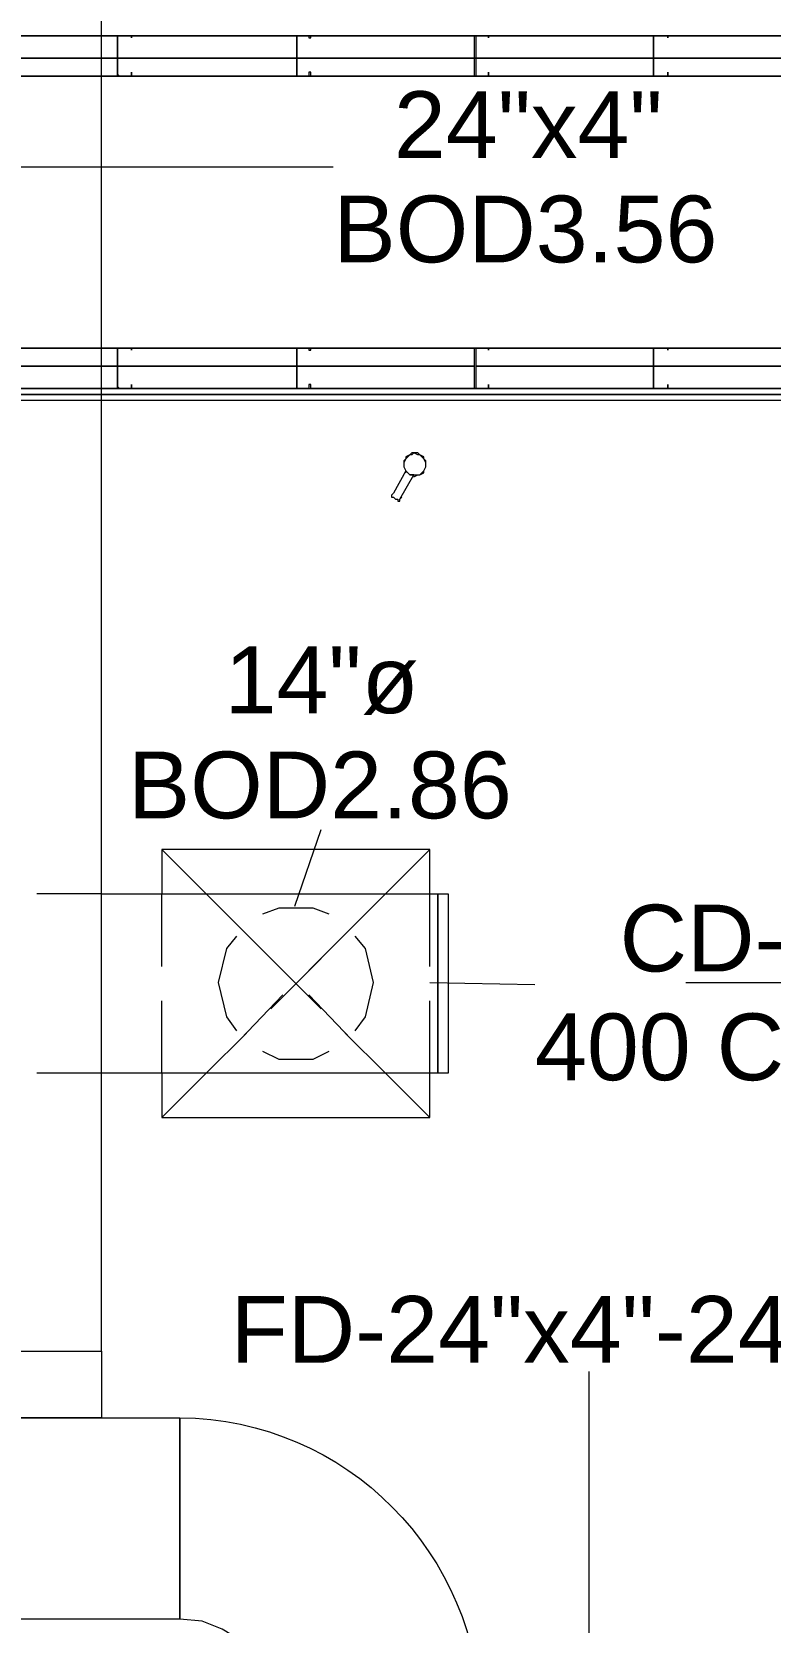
# Model space of a CAD drawing. Header units: metres. Extents: x -2 to 237, y -8 to 52.
# Drawn here: x 13.633 to 15.312, y 27.228 to 30.847 of the extents above; entities that cross this region are included whole.
import ezdxf

# ---------------------------------------------------------------- set-up
doc = ezdxf.new("R2010")
doc.units = ezdxf.units.M
doc.layers.add('HVAC - Ductos', color=5, linetype='Continuous', lineweight=0)
doc.layers.add('PDF3_Text', color=7, linetype='Continuous', lineweight=0)
doc.layers.add('PDF3_Geometry', color=7, linetype='Continuous', lineweight=0, true_color=0xaaaaaa)
doc.styles.add('PDF Helvetica', font='')
doc.styles.get('PDF Helvetica').set_extended_font_data('Helvetica')

msp = doc.modelspace()

# ---------------------------------------------------------------- linework, layer by layer
at = {"layer": 'HVAC - Ductos', "lineweight": 0}
for points in [[(13.182, 29.7241), (13.1866, 29.7241), (13.1866, 29.1145), (13.182, 29.1145), (13.182, 27.8449), (13.7915, 27.8449), (13.7915, 27.6936), (13.182, 27.6936), (13.182, 27.8449), (13.7915, 27.8449), (13.7915, 32.6116), (13.182, 32.6116)], [(14.5799, 28.8854), (14.5799, 28.4774), (14.557, 28.4774), (14.557, 28.8854)], [(13.9703, 27.2353), (9.6207, 27.2353), (9.6207, 27.6936), (13.9703, 27.6936)]]:
    msp.add_lwpolyline(points, close=True, dxfattribs=at)
for points in [[(13.4844, 30.5399), (14.3186, 30.5399)], [(14.2315, 28.8578), (14.2912, 29.032)], [(14.5386, 28.8854), (14.5386, 28.9862), (13.929, 28.9862), (13.929, 28.8854)], [(13.929, 28.9862), (14.0299, 28.8854)], [(14.5386, 28.9862), (14.4378, 28.8854)], [(13.7915, 28.8854), (13.6449, 28.8854)], [(13.7915, 28.8854), (14.557, 28.8854), (14.557, 28.4774), (13.7915, 28.4774)], [(13.929, 28.7203), (13.929, 28.8854)], [(14.0299, 28.8854), (14.1216, 28.7936)], [(14.4378, 28.8854), (14.3461, 28.7936)], [(14.5386, 28.7203), (14.5386, 28.8854)], [(14.1766, 28.7386), (14.2912, 28.624)], [(14.2912, 28.7386), (14.1766, 28.624)], [(14.5386, 28.6836), (14.777, 28.6791)], [(15.1208, 28.6836), (16.2803, 28.6836), (16.5187, 28.6836)], [(13.929, 28.4774), (13.929, 28.6424)], [(14.5386, 28.4774), (14.5386, 28.6424)], [(14.1216, 28.569), (14.0299, 28.4774)], [(14.3461, 28.569), (14.4378, 28.4774)], [(13.7915, 28.4774), (13.6449, 28.4774)], [(13.929, 28.4774), (13.929, 28.3766), (14.5386, 28.3766), (14.5386, 28.4774)], [(14.0299, 28.4774), (13.929, 28.3766)], [(14.4378, 28.4774), (14.5386, 28.3766)], [(14.9007, 26.4974), (14.9007, 27.799)]]:
    msp.add_lwpolyline(points, dxfattribs=at)
msp.add_lwpolyline([(14.6532, 27.0062), (14.1949, 27.0062), (14.1903, 27.0566), (14.1766, 27.107), (14.149, 27.1482), (14.1124, 27.1849), (14.0665, 27.2124), (14.0207, 27.2307), (13.9703, 27.2353), (13.9703, 27.6936, -0.411422)], format="xyb", close=True, dxfattribs=at)
at = {"layer": 'PDF3_Geometry', "lineweight": 0}
for points in [[(12.8886, 30.8378), (15.5791, 30.8378), (12.8886, 30.8378)], [(13.4249, 30.7874), (13.8282, 30.7874), (14.2361, 30.7874), (14.6395, 30.7874), (15.0474, 30.7874), (15.4553, 30.7874), (15.5791, 30.7874), (15.4553, 30.7874), (15.0474, 30.7874), (14.6395, 30.7874), (14.2361, 30.7874), (13.8282, 30.7874), (13.4249, 30.7874)], [(12.8886, 30.7461), (15.5791, 30.7461), (12.8886, 30.7461)], [(15.5791, 30.0082), (12.884, 30.0082), (12.884, 30.022), (15.5791, 30.022), (12.8932, 30.022), (15.5791, 30.022), (12.8932, 30.022), (12.8932, 30.0358), (13.017, 30.0358), (12.8932, 30.0358), (12.8932, 30.0862), (12.8932, 30.1274), (15.5791, 30.1274)], [(12.8932, 30.022), (15.5791, 30.022), (15.5791, 30.1274), (12.8932, 30.1274)], [(14.502, 29.8341), (14.5111, 29.8387), (14.5157, 29.8387), (14.5249, 29.8432), (14.5249, 29.8478), (14.5295, 29.857), (14.5295, 29.8616), (14.5295, 29.8708), (14.5249, 29.8754), (14.5249, 29.88), (14.5157, 29.8845), (14.5111, 29.8891), (14.502, 29.8891), (14.4974, 29.8891), (14.4928, 29.8845), (14.4836, 29.88), (14.4836, 29.8754), (14.479, 29.8708), (14.479, 29.8616), (14.479, 29.857), (14.4836, 29.8478)], [(14.4836, 29.8432), (14.4836, 29.8478), (14.4561, 29.7974), (14.4516, 29.7928), (14.4516, 29.7882), (14.4561, 29.7882), (14.4607, 29.7837), (14.4653, 29.7837), (14.4653, 29.7791), (14.4699, 29.7791), (14.4699, 29.7837)], [(14.4745, 29.7882), (14.4699, 29.7837), (14.502, 29.8387), (14.4974, 29.8387), (14.4928, 29.8387), (14.4882, 29.8432), (14.4928, 29.8387), (14.4974, 29.8387)]]:
    msp.add_lwpolyline(points, dxfattribs=at)
for points in [[(13.8328, 30.8378), (13.8282, 30.8378), (13.8282, 30.7507), (13.8328, 30.7461), (13.8603, 30.7461), (13.8603, 30.7553), (13.8603, 30.7461), (13.8328, 30.7461), (13.8282, 30.7461), (13.8282, 30.7507), (13.8282, 30.8378), (13.8328, 30.8378), (13.8603, 30.8378)], [(13.8603, 30.8333), (13.8603, 30.8378)], [(14.2682, 30.8378), (14.2361, 30.8378), (14.2361, 30.7507), (14.2361, 30.7461), (14.2682, 30.7461), (14.2682, 30.7553), (14.2636, 30.7553), (14.2636, 30.7461), (14.2361, 30.7461), (14.2361, 30.7507), (14.2361, 30.8378), (14.2636, 30.8378), (14.2636, 30.8333), (14.2682, 30.8333)], [(14.6716, 30.8378), (14.644, 30.8378), (14.6395, 30.8378), (14.6395, 30.7507), (14.6395, 30.7461), (14.644, 30.7461), (14.6716, 30.7461), (14.6716, 30.7553), (14.6716, 30.7461), (14.644, 30.7461), (14.644, 30.7507), (14.644, 30.8378), (14.6716, 30.8378), (14.6716, 30.8333)], [(15.0795, 30.8378), (15.0474, 30.8378), (15.0474, 30.7507), (15.0474, 30.7461), (15.0795, 30.7461), (15.0795, 30.7553), (15.0795, 30.7461), (15.0474, 30.7461), (15.0474, 30.7507), (15.0474, 30.8378), (15.0795, 30.8378), (15.0795, 30.8333)], [(13.8328, 30.1274), (13.8282, 30.1274), (13.8282, 30.0403), (13.8328, 30.0358), (13.8603, 30.0358), (13.8603, 30.0449), (13.8603, 30.0358), (13.8328, 30.0358), (13.8282, 30.0358), (13.8282, 30.0403), (13.8282, 30.1274), (13.8328, 30.1274), (13.8603, 30.1274)], [(13.8603, 30.1228), (13.8603, 30.1274)], [(14.2682, 30.1274), (14.2361, 30.1274), (14.2361, 30.0403), (14.2361, 30.0358), (14.2682, 30.0358), (14.2682, 30.0449), (14.2636, 30.0449), (14.2636, 30.0358), (14.2361, 30.0358), (14.2361, 30.0403), (14.2361, 30.1274), (14.2636, 30.1274), (14.2636, 30.1228), (14.2682, 30.1228)], [(14.6716, 30.1274), (14.644, 30.1274), (14.6395, 30.1274), (14.6395, 30.0403), (14.6395, 30.0358), (14.644, 30.0358), (14.6716, 30.0358), (14.6716, 30.0449), (14.6716, 30.0358), (14.644, 30.0358), (14.644, 30.0403), (14.644, 30.1274), (14.6716, 30.1274), (14.6716, 30.1228)], [(15.0795, 30.1274), (15.0474, 30.1274), (15.0474, 30.0403), (15.0474, 30.0358), (15.0795, 30.0358), (15.0795, 30.0449), (15.0795, 30.0358), (15.0474, 30.0358), (15.0474, 30.0403), (15.0474, 30.1274), (15.0795, 30.1274), (15.0795, 30.1228)], [(14.6395, 30.0862), (14.2361, 30.0862), (13.8282, 30.0862), (13.4249, 30.0862), (13.017, 30.0862), (12.8932, 30.0862), (13.017, 30.0862), (13.4249, 30.0862), (13.8282, 30.0862), (14.2361, 30.0862)], [(15.5791, 30.0862), (15.4553, 30.0862), (15.0474, 30.0862), (14.644, 30.0862), (15.0474, 30.0862), (15.4553, 30.0862)], [(13.4524, 30.0358), (13.8328, 30.0358)], [(13.8603, 30.0358), (14.2361, 30.0358)], [(14.2682, 30.0358), (14.644, 30.0358)], [(14.6716, 30.0358), (15.0474, 30.0358)], [(15.0795, 30.0358), (15.4553, 30.0358)], [(14.5249, 29.8478), (14.5295, 29.857), (14.5295, 29.8616), (14.5295, 29.8662), (14.5249, 29.8754), (14.5203, 29.88), (14.5157, 29.8845), (14.5111, 29.8845), (14.502, 29.8891), (14.4974, 29.8845), (14.4928, 29.8845), (14.4882, 29.88), (14.4836, 29.8754), (14.479, 29.8662), (14.479, 29.8616), (14.479, 29.857), (14.4836, 29.8478), (14.4882, 29.8432), (14.4928, 29.8387), (14.4974, 29.8387), (14.502, 29.8387), (14.5111, 29.8387), (14.5157, 29.8387), (14.5203, 29.8432)]]:
    msp.add_lwpolyline(points, close=True, dxfattribs=at)
at = {"layer": 'PDF3_Geometry', "color": 254, "lineweight": 0, "true_color": 0xd2d2d2}
msp.add_lwpolyline([(15.0474, 30.7507), (15.0474, 30.7553)], dxfattribs=at)
at = {"layer": 'PDF3_Geometry', "color": 8, "lineweight": 0, "true_color": 0x808080}
for points in [[(14.3095, 28.8395), (14.2728, 28.8532), (14.1949, 28.8532), (14.1582, 28.8395)], [(14.1078, 28.8074), (14.204, 28.7112)], [(14.3599, 28.8074), (14.2636, 28.7112)], [(14.0986, 28.7891), (14.0757, 28.7616), (14.0574, 28.6836), (14.0757, 28.6058), (14.0986, 28.5736)], [(14.369, 28.5736), (14.392, 28.6058), (14.4103, 28.6836), (14.392, 28.7616), (14.369, 28.7891)], [(14.204, 28.6562), (14.1078, 28.5553)], [(14.2636, 28.6562), (14.3599, 28.5553)], [(14.1582, 28.5278), (14.1949, 28.5095), (14.2728, 28.5095), (14.3095, 28.5278)]]:
    msp.add_lwpolyline(points, dxfattribs=at)

# ---------------------------------------------------------------- texts
at = {"layer": 'PDF3_Text', "lineweight": 0, "attachment_point": 4, "style": 'PDF Helvetica'}
for s, insert, char_height in [('24"x4"', (14.4568, 30.6357), 0.15195), ('BOD3.56', (14.3193, 30.3973), 0.15195), ('14"ø', (14.0718, 29.3706), 0.15195), ('BOD2.86', (13.8518, 29.1323), 0.15195), ('CD-5', (14.9701, 28.7839), 0.15195), ('400 CFM', (14.7776, 28.5364), 0.15195), ('FD-24"x4"-24"x4"', (14.0855, 27.8947), 0.151954)]:
    msp.add_mtext(s, dxfattribs=dict(at, insert=insert, char_height=char_height))

doc.saveas('drawing.dxf')
